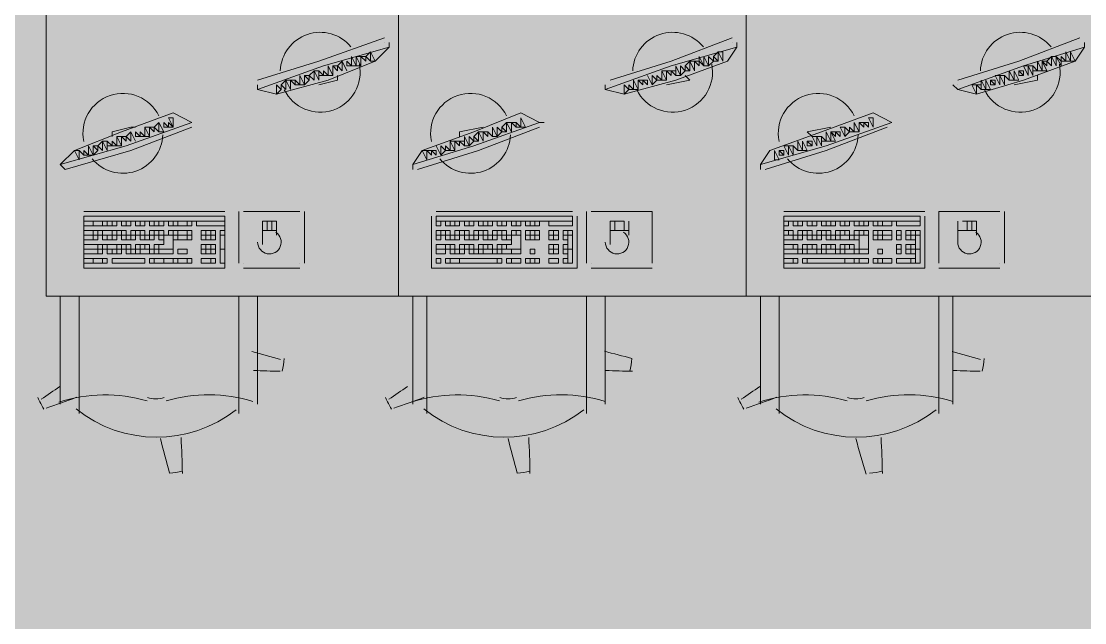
# Model space of a CAD drawing. Header units: millimetres. Extents: x 0 to 90.2, y 0 to 62.5.
# Drawn here: x 63.468 to 66.864, y 38.431 to 40.351 of the extents above; entities that cross this region are included whole.
import ezdxf

# ---------------------------------------------------------------- set-up
doc = ezdxf.new("R2010")
doc.units = ezdxf.units.MM
doc.layers.add('PDF_014405$FT-FIXFIT', color=7, linetype='Continuous')
doc.layers.add('PDF_014405$HL-TMP', color=7, linetype='Continuous', true_color=0xe6db59)

msp = doc.modelspace()

# ---------------------------------------------------------------- linework, layer by layer
at = {"layer": 'PDF_014405$FT-FIXFIT', "lineweight": 0}
for points in [[(63.5482, 40.6879), (64.6731, 40.6879), (64.6731, 39.473), (63.5482, 39.473)], [(64.6731, 40.6879), (65.783, 40.6879), (65.783, 39.473), (64.6731, 39.473)], [(65.783, 40.6879), (66.8929, 40.6879), (66.8929, 39.473), (65.783, 39.473)], [(64.5231, 40.2379), (64.5231, 40.2229), (64.5231, 40.2079), (64.5381, 40.2079)], [(64.5381, 40.2379), (64.5381, 40.2079), (64.5531, 40.2079)], [(64.5531, 40.2379), (64.5381, 40.2379), (64.5531, 40.2079), (64.5531, 40.2229)], [(64.5681, 40.2379), (64.5531, 40.2379), (64.5681, 40.2229)], [(64.5831, 40.2529), (64.5681, 40.2379), (64.5831, 40.2229)], [(64.5831, 40.2529), (64.5831, 40.2229), (64.5981, 40.2229)], [(65.633, 40.2379), (65.633, 40.2229), (65.648, 40.2079)], [(65.648, 40.2379), (65.648, 40.2079), (65.663, 40.2079)], [(65.663, 40.2379), (65.663, 40.2079), (65.678, 40.2229)], [(65.693, 40.2529), (65.678, 40.2379), (65.693, 40.2229)], [(65.678, 40.2379), (65.678, 40.2229), (65.693, 40.2229)], [(65.708, 40.2529), (65.693, 40.2529), (65.708, 40.2229)], [(66.7579, 40.2379), (66.7429, 40.2229), (66.7579, 40.2079)], [(66.7729, 40.2379), (66.7579, 40.2379), (66.7729, 40.2079)], [(66.7729, 40.2379), (66.7879, 40.2079), (66.7879, 40.2229)], [(66.7879, 40.2379), (66.7879, 40.2229), (66.8029, 40.2229)], [(66.8029, 40.2529), (66.8029, 40.2379), (66.8029, 40.2229), (66.8179, 40.2229)], [(66.8179, 40.2529), (66.8179, 40.2229), (66.8329, 40.2229)], [(64.4481, 40.2079), (64.4481, 40.1779), (64.4631, 40.1779)], [(64.4631, 40.2079), (64.4631, 40.1779), (64.4631, 40.1929)], [(64.4781, 40.2079), (64.4631, 40.2079), (64.4781, 40.1929)], [(64.4931, 40.2229), (64.4781, 40.2079), (64.4931, 40.1929)], [(64.5081, 40.2229), (64.5081, 40.2079), (64.5231, 40.2079)], [(65.558, 40.2079), (65.558, 40.1779), (65.573, 40.1779)], [(65.573, 40.2079), (65.573, 40.1779), (65.588, 40.1929)], [(65.603, 40.2229), (65.588, 40.2079), (65.603, 40.1929)], [(65.588, 40.2079), (65.588, 40.1929), (65.603, 40.1929)], [(65.618, 40.2229), (65.603, 40.2229), (65.618, 40.1929)], [(65.633, 40.2229), (65.618, 40.2229), (65.633, 40.2079)], [(66.6829, 40.2079), (66.6679, 40.2079), (66.6829, 40.1779)], [(66.6979, 40.2079), (66.6829, 40.2079), (66.6979, 40.1779), (66.6979, 40.1929)], [(66.6979, 40.2079), (66.6979, 40.1929), (66.7129, 40.1929)], [(66.7129, 40.2229), (66.7129, 40.2079), (66.7129, 40.1929), (66.7279, 40.1929)], [(66.7279, 40.2229), (66.7279, 40.1929), (66.7429, 40.1929)], [(66.7429, 40.2229), (66.7279, 40.2229), (66.7429, 40.2079)], [(64.3581, 40.1779), (64.3581, 40.1479), (64.3731, 40.1479)], [(64.3731, 40.1779), (64.3731, 40.1479), (64.3881, 40.1629)], [(64.3881, 40.1779), (64.3731, 40.1779), (64.3881, 40.1629)], [(64.4031, 40.1929), (64.3881, 40.1779), (64.4031, 40.1629)], [(64.4181, 40.1929), (64.4031, 40.1929), (64.4181, 40.1629)], [(64.4181, 40.1929), (64.4181, 40.1779), (64.4331, 40.1779)], [(64.4331, 40.1929), (64.4331, 40.1779), (64.4481, 40.1779)], [(65.483, 40.1779), (65.483, 40.1479), (65.498, 40.1629)], [(65.498, 40.1779), (65.498, 40.1629), (65.513, 40.1629)], [(65.513, 40.1929), (65.513, 40.1779), (65.513, 40.1629), (65.528, 40.1629)], [(65.528, 40.1929), (65.513, 40.1929), (65.528, 40.1629)], [(65.543, 40.1929), (65.528, 40.1929), (65.543, 40.1779)], [(65.558, 40.1929), (65.543, 40.1929), (65.558, 40.1779)], [(66.5929, 40.1779), (66.578, 40.1779), (66.5929, 40.1479)], [(66.6079, 40.1779), (66.5929, 40.1779), (66.6079, 40.1479), (66.6079, 40.1629)], [(66.6229, 40.1929), (66.6229, 40.1779), (66.6229, 40.1629), (66.6379, 40.1629)], [(66.6379, 40.1929), (66.6379, 40.1629), (66.6529, 40.1629)], [(66.6679, 40.1929), (66.6529, 40.1929), (66.6679, 40.1779)], [(66.6529, 40.1929), (66.6529, 40.1779), (66.6679, 40.1779)], [(64.2832, 40.1479), (64.2832, 40.1179), (64.2981, 40.1329)], [(64.3131, 40.1629), (64.2981, 40.1479), (64.3131, 40.1329)], [(64.3281, 40.1629), (64.3131, 40.1629), (64.3281, 40.1329)], [(64.3431, 40.1629), (64.3281, 40.1629), (64.3431, 40.1479)], [(64.3431, 40.1629), (64.3431, 40.1479), (64.3581, 40.1479)], [(65.3931, 40.1479), (65.3931, 40.1179), (65.4081, 40.1329)], [(65.4081, 40.1479), (65.4081, 40.1329), (65.4231, 40.1329)], [(65.4231, 40.1629), (65.4231, 40.1479), (65.4231, 40.1329), (65.4381, 40.1329)], [(65.453, 40.1629), (65.4381, 40.1629), (65.453, 40.1479)], [(65.468, 40.1629), (65.453, 40.1629), (65.468, 40.1479)], [(66.518, 40.1479), (66.503, 40.1479), (66.518, 40.1179), (66.518, 40.1329)], [(66.533, 40.1479), (66.518, 40.1479), (66.533, 40.1329)], [(66.533, 40.1629), (66.533, 40.1479), (66.533, 40.1329), (66.548, 40.1329)], [(66.548, 40.1629), (66.548, 40.1329), (66.563, 40.1329)], [(66.563, 40.1629), (66.563, 40.1479), (66.578, 40.1479)], [(66.578, 40.1629), (66.563, 40.1629), (66.578, 40.1479)], [(63.9532, 40.0129), (63.9532, 40.0429), (63.9382, 40.0429)], [(65.0631, 40.0129), (65.0781, 40.0129), (65.0631, 40.0429)], [(66.188, 40.0129), (66.188, 40.0429), (66.173, 40.0429)], [(63.8182, 39.9679), (63.8182, 39.9979), (63.8032, 39.9829)], [(63.8332, 39.9829), (63.8482, 39.9829), (63.8332, 39.9979)], [(63.8482, 39.9829), (63.8632, 39.9829), (63.8482, 39.9979)], [(63.8782, 39.9829), (63.8782, 39.9979), (63.8782, 40.0129), (63.8632, 40.0129)], [(63.8632, 39.9829), (63.8782, 39.9829), (63.8632, 40.0129)], [(63.8932, 39.9979), (63.8932, 40.0129), (63.8782, 40.0129)], [(63.9082, 39.9979), (63.9082, 40.0279), (63.8932, 40.0129)], [(63.9082, 39.9979), (63.9232, 39.9979), (63.9082, 40.0279)], [(63.9232, 40.0129), (63.9382, 40.0129), (63.9232, 40.0279)], [(63.9382, 40.0129), (63.9532, 40.0129), (63.9382, 40.0279)], [(64.9281, 39.9679), (64.9281, 39.9979), (64.9131, 39.9829)], [(64.9431, 39.9679), (64.9431, 39.9979), (64.9281, 39.9979)], [(64.9581, 39.9829), (64.9581, 39.9979), (64.9431, 39.9979)], [(64.9731, 39.9829), (64.9881, 39.9829), (64.9731, 40.0129)], [(64.9881, 39.9829), (65.0031, 39.9979), (64.9881, 40.0129)], [(65.0181, 39.9979), (65.0181, 40.0279), (65.0031, 40.0129)], [(65.0031, 39.9979), (65.0181, 39.9979), (65.0031, 40.0129)], [(65.0331, 39.9979), (65.0331, 40.0279), (65.0181, 40.0279)], [(65.0481, 40.0129), (65.0481, 40.0279), (65.0331, 40.0279)], [(65.0481, 40.0129), (65.0631, 40.0129), (65.0481, 40.0279)], [(66.038, 39.9679), (66.053, 39.9679), (66.038, 39.9979), (66.038, 39.9829)], [(66.068, 39.9829), (66.068, 39.9979), (66.053, 39.9979)], [(66.053, 39.9679), (66.068, 39.9679), (66.053, 39.9979)], [(66.083, 39.9829), (66.083, 39.9979), (66.068, 39.9979)], [(66.098, 39.9829), (66.098, 40.0129), (66.083, 40.0129)], [(66.098, 39.9829), (66.113, 39.9979), (66.098, 40.0129)], [(66.113, 39.9979), (66.128, 39.9979), (66.113, 40.0129)], [(66.128, 39.9979), (66.143, 39.9979), (66.128, 40.0279), (66.128, 40.0129)], [(66.158, 40.0129), (66.158, 40.0279), (66.143, 40.0279)], [(66.173, 40.0129), (66.173, 40.0279), (66.158, 40.0279)], [(63.7282, 39.938), (63.7282, 39.9679), (63.7132, 39.953)], [(63.7432, 39.938), (63.7432, 39.9679), (63.7282, 39.9679)], [(63.7432, 39.953), (63.7582, 39.953), (63.7432, 39.9679)], [(63.7582, 39.953), (63.7732, 39.953), (63.7582, 39.9679)], [(63.7882, 39.953), (63.7882, 39.9679), (63.7882, 39.9829), (63.7732, 39.9829)], [(63.7732, 39.953), (63.7882, 39.953), (63.7732, 39.9829)], [(63.8032, 39.9679), (63.8032, 39.9829), (63.7882, 39.9829)], [(64.8531, 39.938), (64.8531, 39.9679), (64.8381, 39.9679)], [(64.8381, 39.938), (64.8531, 39.938), (64.8381, 39.9679), (64.8381, 39.953)], [(64.8681, 39.953), (64.8681, 39.9679), (64.8531, 39.9679)], [(64.8831, 39.953), (64.8831, 39.9679), (64.8681, 39.9679)], [(64.8831, 39.953), (64.8981, 39.953), (64.8831, 39.9829)], [(64.8981, 39.953), (64.9131, 39.9679), (64.8981, 39.9829)], [(64.9131, 39.9679), (64.9281, 39.9679), (64.9131, 39.9829)], [(65.948, 39.938), (65.963, 39.938), (65.948, 39.9679), (65.948, 39.953)], [(65.963, 39.938), (65.978, 39.938), (65.963, 39.9679)], [(65.993, 39.953), (65.993, 39.9679), (65.978, 39.9679)], [(65.978, 39.953), (65.993, 39.953), (65.978, 39.9679)], [(66.008, 39.953), (66.008, 39.9829), (65.993, 39.9829)], [(66.023, 39.953), (66.023, 39.9679), (66.023, 39.9829), (66.008, 39.9829)], [(66.023, 39.9679), (66.038, 39.9679), (66.023, 39.9829)], [(63.6532, 39.908), (63.6532, 39.938), (63.6382, 39.938)], [(63.6682, 39.923), (63.6832, 39.923), (63.6682, 39.938)], [(63.6832, 39.923), (63.6982, 39.923), (63.6832, 39.953)], [(63.7132, 39.938), (63.7132, 39.953), (63.6982, 39.953)], [(63.6982, 39.923), (63.7132, 39.938), (63.6982, 39.953)], [(64.7631, 39.908), (64.7631, 39.938), (64.7481, 39.938)], [(64.7781, 39.923), (64.7781, 39.938), (64.7631, 39.938)], [(64.7931, 39.923), (64.7931, 39.938), (64.7781, 39.938)], [(64.8081, 39.923), (64.8231, 39.938), (64.8081, 39.953)], [(64.8231, 39.938), (64.8381, 39.938), (64.8231, 39.953)], [(65.873, 39.908), (65.888, 39.908), (65.873, 39.938)], [(65.903, 39.923), (65.903, 39.938), (65.888, 39.938)], [(65.888, 39.923), (65.903, 39.923), (65.888, 39.938)], [(65.918, 39.923), (65.918, 39.953), (65.903, 39.953)], [(65.933, 39.923), (65.933, 39.938), (65.933, 39.953), (65.918, 39.953)], [(63.6682, 39.728), (64.1182, 39.728), (64.1182, 39.713), (63.6682, 39.713)], [(64.7931, 39.728), (65.2281, 39.728), (65.2281, 39.713), (64.7931, 39.713)], [(65.903, 39.728), (66.338, 39.728), (66.338, 39.713), (65.903, 39.713)], [(63.6682, 39.698), (63.6982, 39.698), (63.6982, 39.713), (63.6682, 39.713)], [(63.6982, 39.698), (63.7282, 39.698), (63.7282, 39.713), (63.6982, 39.713)], [(63.7282, 39.698), (63.7432, 39.698), (63.7432, 39.713), (63.7282, 39.713)], [(63.7432, 39.698), (63.7582, 39.698), (63.7582, 39.713), (63.7432, 39.713)], [(63.7582, 39.698), (63.7732, 39.698), (63.7732, 39.713), (63.7582, 39.713)], [(63.7882, 39.698), (63.8032, 39.698), (63.8032, 39.713), (63.7882, 39.713)], [(63.8032, 39.698), (63.8182, 39.698), (63.8182, 39.713), (63.8032, 39.713)], [(63.8332, 39.698), (63.8482, 39.698), (63.8482, 39.713), (63.8332, 39.713)], [(63.8482, 39.698), (63.8632, 39.698), (63.8632, 39.713), (63.8482, 39.713)], [(63.8782, 39.698), (63.8932, 39.698), (63.8932, 39.713), (63.8782, 39.713)], [(63.8932, 39.698), (63.9082, 39.698), (63.9082, 39.713), (63.8932, 39.713)], [(63.9082, 39.698), (63.9232, 39.698), (63.9232, 39.713), (63.9082, 39.713)], [(63.9382, 39.698), (63.9532, 39.698), (63.9532, 39.713), (63.9382, 39.713)], [(63.9532, 39.698), (63.9682, 39.698), (63.9682, 39.713), (63.9532, 39.713)], [(63.9682, 39.698), (63.9982, 39.698), (63.9982, 39.713), (63.9682, 39.713)], [(63.9982, 39.698), (64.0132, 39.698), (64.0132, 39.713), (63.9982, 39.713)], [(64.0282, 39.713), (64.1182, 39.713), (64.1182, 39.698), (64.0282, 39.698)], [(64.7931, 39.698), (64.8081, 39.698), (64.8081, 39.713), (64.7931, 39.713)], [(64.8231, 39.698), (64.8381, 39.698), (64.8381, 39.713), (64.8231, 39.713)], [(64.8381, 39.698), (64.8531, 39.698), (64.8531, 39.713), (64.8381, 39.713)], [(64.8531, 39.698), (64.8681, 39.698), (64.8681, 39.713), (64.8531, 39.713)], [(64.8831, 39.698), (64.8981, 39.698), (64.8981, 39.713), (64.8831, 39.713)], [(64.8981, 39.698), (64.9131, 39.698), (64.9131, 39.713), (64.8981, 39.713)], [(64.9281, 39.698), (64.9431, 39.698), (64.9431, 39.713), (64.9281, 39.713)], [(64.9431, 39.698), (64.9581, 39.698), (64.9581, 39.713), (64.9431, 39.713)], [(64.9581, 39.698), (64.9731, 39.698), (64.9731, 39.713), (64.9581, 39.713)], [(64.9881, 39.698), (65.0031, 39.698), (65.0031, 39.713), (64.9881, 39.713)], [(65.0031, 39.698), (65.0181, 39.698), (65.0181, 39.713), (65.0031, 39.713)], [(65.0331, 39.698), (65.0481, 39.698), (65.0481, 39.713), (65.0331, 39.713)], [(65.0481, 39.698), (65.0631, 39.698), (65.0631, 39.713), (65.0481, 39.713)], [(65.0781, 39.698), (65.0931, 39.698), (65.0931, 39.713), (65.0781, 39.713)], [(65.0931, 39.698), (65.1081, 39.698), (65.1081, 39.713), (65.0931, 39.713)], [(65.1081, 39.698), (65.1231, 39.698), (65.1231, 39.713), (65.1081, 39.713)], [(65.1531, 39.713), (65.2281, 39.713), (65.2281, 39.698), (65.1531, 39.698)], [(65.903, 39.698), (65.918, 39.698), (65.918, 39.713), (65.903, 39.713)], [(65.933, 39.698), (65.948, 39.698), (65.948, 39.713), (65.933, 39.713)], [(65.948, 39.698), (65.963, 39.698), (65.963, 39.713), (65.948, 39.713)], [(65.978, 39.698), (65.993, 39.698), (65.993, 39.713), (65.978, 39.713)], [(65.993, 39.698), (66.008, 39.698), (66.008, 39.713), (65.993, 39.713)], [(66.023, 39.698), (66.038, 39.698), (66.038, 39.713), (66.023, 39.713)], [(66.038, 39.698), (66.053, 39.698), (66.053, 39.713), (66.038, 39.713)], [(66.053, 39.698), (66.068, 39.698), (66.068, 39.713), (66.053, 39.713)], [(66.083, 39.698), (66.098, 39.698), (66.098, 39.713), (66.083, 39.713)], [(66.098, 39.698), (66.113, 39.698), (66.113, 39.713), (66.098, 39.713)], [(66.128, 39.698), (66.143, 39.698), (66.143, 39.713), (66.128, 39.713)], [(66.143, 39.698), (66.158, 39.698), (66.158, 39.713), (66.143, 39.713)], [(66.158, 39.698), (66.173, 39.698), (66.173, 39.713), (66.158, 39.713)], [(66.188, 39.698), (66.203, 39.698), (66.203, 39.713), (66.188, 39.713)], [(66.203, 39.698), (66.218, 39.698), (66.218, 39.713), (66.203, 39.713)], [(66.218, 39.698), (66.248, 39.698), (66.248, 39.713), (66.218, 39.713)], [(66.263, 39.713), (66.338, 39.713), (66.338, 39.698), (66.263, 39.698)], [(63.6682, 39.668), (63.6982, 39.668), (63.6982, 39.683), (63.6682, 39.683)], [(63.6682, 39.653), (63.6982, 39.653), (63.6982, 39.668), (63.6682, 39.668)], [(63.6982, 39.668), (63.7132, 39.668), (63.7132, 39.683), (63.6982, 39.683)], [(63.6982, 39.653), (63.7132, 39.653), (63.7132, 39.668), (63.6982, 39.668)], [(63.7132, 39.668), (63.7282, 39.668), (63.7282, 39.683), (63.7132, 39.683)], [(63.7282, 39.668), (63.7582, 39.668), (63.7582, 39.683), (63.7282, 39.683)], [(63.7282, 39.653), (63.7432, 39.653), (63.7432, 39.668), (63.7282, 39.668)], [(63.7432, 39.653), (63.7582, 39.653), (63.7582, 39.668), (63.7432, 39.668)], [(63.7582, 39.668), (63.7732, 39.668), (63.7732, 39.683), (63.7582, 39.683)], [(63.7582, 39.653), (63.7732, 39.653), (63.7732, 39.668), (63.7582, 39.668)], [(63.7732, 39.668), (63.7882, 39.668), (63.7882, 39.683), (63.7732, 39.683)], [(63.7882, 39.668), (63.8032, 39.668), (63.8032, 39.683), (63.7882, 39.683)], [(63.7882, 39.653), (63.8032, 39.653), (63.8032, 39.668), (63.7882, 39.668)], [(63.8032, 39.653), (63.8182, 39.653), (63.8182, 39.668), (63.8032, 39.668)], [(63.8182, 39.668), (63.8332, 39.668), (63.8332, 39.683), (63.8182, 39.683)], [(63.8182, 39.653), (63.8332, 39.653), (63.8332, 39.668), (63.8182, 39.668)], [(63.8332, 39.668), (63.8482, 39.668), (63.8482, 39.683), (63.8332, 39.683)], [(63.8482, 39.668), (63.8632, 39.668), (63.8632, 39.683), (63.8482, 39.683)], [(63.8482, 39.653), (63.8632, 39.653), (63.8632, 39.668), (63.8482, 39.668)], [(63.8632, 39.653), (63.8782, 39.653), (63.8782, 39.668), (63.8632, 39.668)], [(63.8782, 39.668), (63.8932, 39.668), (63.8932, 39.683), (63.8782, 39.683)], [(63.8782, 39.653), (63.8932, 39.653), (63.8932, 39.668), (63.8782, 39.668)], [(63.8932, 39.668), (63.9082, 39.668), (63.9082, 39.683), (63.8932, 39.683)], [(63.9082, 39.668), (63.9232, 39.668), (63.9232, 39.683), (63.9082, 39.683)], [(63.9232, 39.623), (63.9532, 39.623), (63.9532, 39.668), (63.9232, 39.668), (63.9232, 39.638), (63.9082, 39.638), (63.9082, 39.623)], [(63.9082, 39.653), (63.9232, 39.653), (63.9232, 39.668), (63.9082, 39.668)], [(63.9382, 39.668), (63.9532, 39.668), (63.9532, 39.683), (63.9382, 39.683)], [(63.9532, 39.668), (63.9682, 39.668), (63.9682, 39.683), (63.9532, 39.683)], [(63.9532, 39.653), (63.9682, 39.653), (63.9682, 39.668), (63.9532, 39.668)], [(63.9682, 39.668), (63.9982, 39.668), (63.9982, 39.683), (63.9682, 39.683)], [(63.9682, 39.653), (63.9982, 39.653), (63.9982, 39.668), (63.9682, 39.668)], [(63.9982, 39.668), (64.0132, 39.668), (64.0132, 39.683), (63.9982, 39.683)], [(63.9982, 39.653), (64.0132, 39.653), (64.0132, 39.668), (63.9982, 39.668)], [(64.0432, 39.668), (64.0582, 39.668), (64.0582, 39.683), (64.0432, 39.683)], [(64.0432, 39.653), (64.0582, 39.653), (64.0582, 39.668), (64.0432, 39.668)], [(64.0582, 39.668), (64.0732, 39.668), (64.0732, 39.683), (64.0582, 39.683)], [(64.0582, 39.653), (64.0732, 39.653), (64.0732, 39.668), (64.0582, 39.668)], [(64.0732, 39.668), (64.0882, 39.668), (64.0882, 39.683), (64.0732, 39.683)], [(64.0732, 39.653), (64.0882, 39.653), (64.0882, 39.668), (64.0732, 39.668)], [(64.1032, 39.668), (64.1182, 39.668), (64.1182, 39.683), (64.1032, 39.683)], [(64.1032, 39.623), (64.1182, 39.623), (64.1182, 39.668), (64.1032, 39.668)], [(64.7931, 39.668), (64.8081, 39.668), (64.8081, 39.683), (64.7931, 39.683)], [(64.7931, 39.653), (64.8081, 39.653), (64.8081, 39.668), (64.7931, 39.668)], [(64.8081, 39.668), (64.8231, 39.668), (64.8231, 39.683), (64.8081, 39.683)], [(64.8231, 39.668), (64.8381, 39.668), (64.8381, 39.683), (64.8231, 39.683)], [(64.8231, 39.653), (64.8381, 39.653), (64.8381, 39.668), (64.8231, 39.668)], [(64.8381, 39.653), (64.8531, 39.653), (64.8531, 39.668), (64.8381, 39.668)], [(64.8531, 39.668), (64.8681, 39.668), (64.8681, 39.683), (64.8531, 39.683)], [(64.8531, 39.653), (64.8681, 39.653), (64.8681, 39.668), (64.8531, 39.668)], [(64.8681, 39.668), (64.8831, 39.668), (64.8831, 39.683), (64.8681, 39.683)], [(64.8831, 39.668), (64.8981, 39.668), (64.8981, 39.683), (64.8831, 39.683)], [(64.8831, 39.653), (64.8981, 39.653), (64.8981, 39.668), (64.8831, 39.668)], [(64.8981, 39.653), (64.9131, 39.653), (64.9131, 39.668), (64.8981, 39.668)], [(64.9131, 39.668), (64.9281, 39.668), (64.9281, 39.683), (64.9131, 39.683)], [(64.9131, 39.653), (64.9281, 39.653), (64.9281, 39.668), (64.9131, 39.668)], [(64.9281, 39.668), (64.9431, 39.668), (64.9431, 39.683), (64.9281, 39.683)], [(64.9431, 39.668), (64.9581, 39.668), (64.9581, 39.683), (64.9431, 39.683)], [(64.9431, 39.653), (64.9581, 39.653), (64.9581, 39.668), (64.9431, 39.668)], [(64.9581, 39.653), (64.9731, 39.653), (64.9731, 39.668), (64.9581, 39.668)], [(64.9731, 39.668), (64.9881, 39.668), (64.9881, 39.683), (64.9731, 39.683)], [(64.9731, 39.653), (64.9881, 39.653), (64.9881, 39.668), (64.9731, 39.668)], [(64.9881, 39.668), (65.0031, 39.668), (65.0031, 39.683), (64.9881, 39.683)], [(65.0031, 39.668), (65.0181, 39.668), (65.0181, 39.683), (65.0031, 39.683)], [(65.0031, 39.653), (65.0181, 39.653), (65.0181, 39.668), (65.0031, 39.668)], [(65.0331, 39.623), (65.0631, 39.623), (65.0631, 39.668), (65.0331, 39.668), (65.0331, 39.638), (65.0181, 39.638), (65.0181, 39.623)], [(65.0181, 39.653), (65.0331, 39.653), (65.0331, 39.668), (65.0181, 39.668)], [(65.0331, 39.668), (65.0481, 39.668), (65.0481, 39.683), (65.0331, 39.683)], [(65.0481, 39.668), (65.0631, 39.668), (65.0631, 39.683), (65.0481, 39.683)], [(65.0781, 39.668), (65.0931, 39.668), (65.0931, 39.683), (65.0781, 39.683)], [(65.0781, 39.653), (65.0931, 39.653), (65.0931, 39.668), (65.0781, 39.668)], [(65.0931, 39.668), (65.1081, 39.668), (65.1081, 39.683), (65.0931, 39.683)], [(65.0931, 39.653), (65.1081, 39.653), (65.1081, 39.668), (65.0931, 39.668)], [(65.1081, 39.668), (65.1231, 39.668), (65.1231, 39.683), (65.1081, 39.683)], [(65.1081, 39.653), (65.1231, 39.653), (65.1231, 39.668), (65.1081, 39.668)], [(65.1531, 39.668), (65.1681, 39.668), (65.1681, 39.683), (65.1531, 39.683)], [(65.1531, 39.653), (65.1681, 39.653), (65.1681, 39.668), (65.1531, 39.668)], [(65.1681, 39.668), (65.1831, 39.668), (65.1831, 39.683), (65.1681, 39.683)], [(65.1681, 39.653), (65.1831, 39.653), (65.1831, 39.668), (65.1681, 39.668)], [(65.1981, 39.668), (65.2131, 39.668), (65.2131, 39.683), (65.1981, 39.683)], [(65.1981, 39.653), (65.2131, 39.653), (65.2131, 39.668), (65.1981, 39.668)], [(65.2131, 39.668), (65.2281, 39.668), (65.2281, 39.683), (65.2131, 39.683)], [(65.2131, 39.623), (65.2281, 39.623), (65.2281, 39.668), (65.2131, 39.668)], [(65.903, 39.668), (65.918, 39.668), (65.918, 39.683), (65.903, 39.683)], [(65.903, 39.653), (65.933, 39.653), (65.933, 39.668), (65.903, 39.668)], [(65.918, 39.668), (65.933, 39.668), (65.933, 39.683), (65.918, 39.683)], [(65.933, 39.653), (65.948, 39.653), (65.948, 39.668), (65.933, 39.668)], [(65.948, 39.668), (65.963, 39.668), (65.963, 39.683), (65.948, 39.683)], [(65.948, 39.653), (65.963, 39.653), (65.963, 39.668), (65.948, 39.668)], [(65.963, 39.668), (65.978, 39.668), (65.978, 39.683), (65.963, 39.683)], [(65.978, 39.668), (65.993, 39.668), (65.993, 39.683), (65.978, 39.683)], [(65.978, 39.653), (65.993, 39.653), (65.993, 39.668), (65.978, 39.668)], [(65.993, 39.653), (66.008, 39.653), (66.008, 39.668), (65.993, 39.668)], [(66.008, 39.668), (66.023, 39.668), (66.023, 39.683), (66.008, 39.683)], [(66.008, 39.653), (66.023, 39.653), (66.023, 39.668), (66.008, 39.668)], [(66.023, 39.668), (66.038, 39.668), (66.038, 39.683), (66.023, 39.683)], [(66.038, 39.668), (66.053, 39.668), (66.053, 39.683), (66.038, 39.683)], [(66.038, 39.653), (66.053, 39.653), (66.053, 39.668), (66.038, 39.668)], [(66.053, 39.653), (66.068, 39.653), (66.068, 39.668), (66.053, 39.668)], [(66.068, 39.668), (66.083, 39.668), (66.083, 39.683), (66.068, 39.683)], [(66.068, 39.653), (66.083, 39.653), (66.083, 39.668), (66.068, 39.668)], [(66.083, 39.668), (66.098, 39.668), (66.098, 39.683), (66.083, 39.683)], [(66.083, 39.653), (66.113, 39.653), (66.113, 39.668), (66.083, 39.668)], [(66.098, 39.668), (66.113, 39.668), (66.113, 39.683), (66.098, 39.683)], [(66.113, 39.653), (66.128, 39.653), (66.128, 39.668), (66.113, 39.668)], [(66.128, 39.668), (66.143, 39.668), (66.143, 39.683), (66.128, 39.683)], [(66.128, 39.653), (66.143, 39.653), (66.143, 39.668), (66.128, 39.668)], [(66.143, 39.668), (66.158, 39.668), (66.158, 39.683), (66.143, 39.683)], [(66.158, 39.623), (66.173, 39.623), (66.173, 39.668), (66.143, 39.668), (66.143, 39.638), (66.143, 39.623)], [(66.158, 39.668), (66.173, 39.668), (66.173, 39.683), (66.158, 39.683)], [(66.188, 39.668), (66.203, 39.668), (66.203, 39.683), (66.188, 39.683)], [(66.188, 39.653), (66.203, 39.653), (66.203, 39.668), (66.188, 39.668)], [(66.203, 39.668), (66.218, 39.668), (66.218, 39.683), (66.203, 39.683)], [(66.203, 39.653), (66.218, 39.653), (66.218, 39.668), (66.203, 39.668)], [(66.218, 39.668), (66.248, 39.668), (66.248, 39.683), (66.218, 39.683)], [(66.218, 39.653), (66.248, 39.653), (66.248, 39.668), (66.218, 39.668)], [(66.263, 39.668), (66.278, 39.668), (66.278, 39.683), (66.263, 39.683)], [(66.263, 39.653), (66.278, 39.653), (66.278, 39.668), (66.263, 39.668)], [(66.293, 39.668), (66.308, 39.668), (66.308, 39.683), (66.293, 39.683)], [(66.293, 39.653), (66.308, 39.653), (66.308, 39.668), (66.293, 39.668)], [(66.308, 39.668), (66.323, 39.668), (66.323, 39.683), (66.308, 39.683)], [(66.308, 39.653), (66.323, 39.653), (66.323, 39.668), (66.308, 39.668)], [(66.323, 39.668), (66.338, 39.668), (66.338, 39.683), (66.323, 39.683)], [(66.323, 39.623), (66.338, 39.623), (66.338, 39.668), (66.323, 39.668)], [(63.6682, 39.623), (63.7132, 39.623), (63.7132, 39.638), (63.6682, 39.638)], [(63.6682, 39.608), (63.7132, 39.608), (63.7132, 39.623), (63.6682, 39.623)], [(63.7132, 39.623), (63.7282, 39.623), (63.7282, 39.638), (63.7132, 39.638)], [(63.7132, 39.608), (63.7282, 39.608), (63.7282, 39.623), (63.7132, 39.623)], [(63.7282, 39.623), (63.7432, 39.623), (63.7432, 39.638), (63.7282, 39.638)], [(63.7432, 39.623), (63.7732, 39.623), (63.7732, 39.638), (63.7432, 39.638)], [(63.7432, 39.608), (63.7582, 39.608), (63.7582, 39.623), (63.7432, 39.623)], [(63.7582, 39.608), (63.7732, 39.608), (63.7732, 39.623), (63.7582, 39.623)], [(63.7732, 39.623), (63.7882, 39.623), (63.7882, 39.638), (63.7732, 39.638)], [(63.7732, 39.608), (63.7882, 39.608), (63.7882, 39.623), (63.7732, 39.623)], [(63.7882, 39.623), (63.8032, 39.623), (63.8032, 39.638), (63.7882, 39.638)], [(63.8032, 39.623), (63.8182, 39.623), (63.8182, 39.638), (63.8032, 39.638)], [(63.8032, 39.608), (63.8182, 39.608), (63.8182, 39.623), (63.8032, 39.623)], [(63.8182, 39.608), (63.8332, 39.608), (63.8332, 39.623), (63.8182, 39.623)], [(63.8332, 39.623), (63.8482, 39.623), (63.8482, 39.638), (63.8332, 39.638)], [(63.8332, 39.608), (63.8482, 39.608), (63.8482, 39.623), (63.8332, 39.623)], [(63.8482, 39.623), (63.8632, 39.623), (63.8632, 39.638), (63.8482, 39.638)], [(63.8482, 39.608), (63.8782, 39.608), (63.8782, 39.623), (63.8482, 39.623)], [(63.8632, 39.623), (63.8782, 39.623), (63.8782, 39.638), (63.8632, 39.638)], [(63.8782, 39.608), (63.8932, 39.608), (63.8932, 39.623), (63.8782, 39.623)], [(63.8932, 39.623), (63.9082, 39.623), (63.9082, 39.638), (63.8932, 39.638)], [(63.8932, 39.608), (63.9082, 39.608), (63.9082, 39.623), (63.8932, 39.623)], [(63.9082, 39.608), (63.9532, 39.608), (63.9532, 39.623), (63.9082, 39.623)], [(63.9682, 39.608), (63.9982, 39.608), (63.9982, 39.623), (63.9682, 39.623)], [(64.0432, 39.623), (64.0582, 39.623), (64.0582, 39.638), (64.0432, 39.638)], [(64.0432, 39.608), (64.0582, 39.608), (64.0582, 39.623), (64.0432, 39.623)], [(64.0582, 39.623), (64.0732, 39.623), (64.0732, 39.638), (64.0582, 39.638)], [(64.0582, 39.608), (64.0732, 39.608), (64.0732, 39.623), (64.0582, 39.623)], [(64.0732, 39.623), (64.0882, 39.623), (64.0882, 39.638), (64.0732, 39.638)], [(64.0732, 39.608), (64.0882, 39.608), (64.0882, 39.623), (64.0732, 39.623)], [(64.1032, 39.578), (64.1182, 39.578), (64.1182, 39.623), (64.1032, 39.623)], [(64.7931, 39.623), (64.8231, 39.623), (64.8231, 39.638), (64.7931, 39.638)], [(64.7931, 39.608), (64.8231, 39.608), (64.8231, 39.623), (64.7931, 39.623)], [(64.8231, 39.623), (64.8381, 39.623), (64.8381, 39.638), (64.8231, 39.638)], [(64.8381, 39.623), (64.8531, 39.623), (64.8531, 39.638), (64.8381, 39.638)], [(64.8381, 39.608), (64.8531, 39.608), (64.8531, 39.623), (64.8381, 39.623)], [(64.8531, 39.608), (64.8681, 39.608), (64.8681, 39.623), (64.8531, 39.623)], [(64.8681, 39.623), (64.8831, 39.623), (64.8831, 39.638), (64.8681, 39.638)], [(64.8681, 39.608), (64.8831, 39.608), (64.8831, 39.623), (64.8681, 39.623)], [(64.8831, 39.623), (64.8981, 39.623), (64.8981, 39.638), (64.8831, 39.638)], [(64.8981, 39.623), (64.9131, 39.623), (64.9131, 39.638), (64.8981, 39.638)], [(64.8981, 39.608), (64.9131, 39.608), (64.9131, 39.623), (64.8981, 39.623)], [(64.9131, 39.608), (64.9281, 39.608), (64.9281, 39.623), (64.9131, 39.623)], [(64.9281, 39.623), (64.9431, 39.623), (64.9431, 39.638), (64.9281, 39.638)], [(64.9281, 39.608), (64.9431, 39.608), (64.9431, 39.623), (64.9281, 39.623)], [(64.9431, 39.623), (64.9581, 39.623), (64.9581, 39.638), (64.9431, 39.638)], [(64.9431, 39.608), (64.9731, 39.608), (64.9731, 39.623), (64.9431, 39.623)], [(64.9581, 39.623), (64.9731, 39.623), (64.9731, 39.638), (64.9581, 39.638)], [(64.9731, 39.608), (64.9881, 39.608), (64.9881, 39.623), (64.9731, 39.623)], [(64.9881, 39.623), (65.0031, 39.623), (65.0031, 39.638), (64.9881, 39.638)], [(64.9881, 39.608), (65.0031, 39.608), (65.0031, 39.623), (64.9881, 39.623)], [(65.0031, 39.623), (65.0181, 39.623), (65.0181, 39.638), (65.0031, 39.638)], [(65.0031, 39.608), (65.0331, 39.608), (65.0331, 39.623), (65.0031, 39.623)], [(65.0331, 39.608), (65.0631, 39.608), (65.0631, 39.623), (65.0331, 39.623)], [(65.0931, 39.608), (65.1081, 39.608), (65.1081, 39.623), (65.0931, 39.623)], [(65.1531, 39.623), (65.1681, 39.623), (65.1681, 39.638), (65.1531, 39.638)], [(65.1531, 39.608), (65.1681, 39.608), (65.1681, 39.623), (65.1531, 39.623)], [(65.1681, 39.623), (65.1831, 39.623), (65.1831, 39.638), (65.1681, 39.638)], [(65.1681, 39.608), (65.1831, 39.608), (65.1831, 39.623), (65.1681, 39.623)], [(65.1981, 39.623), (65.2131, 39.623), (65.2131, 39.638), (65.1981, 39.638)], [(65.1981, 39.608), (65.2131, 39.608), (65.2131, 39.623), (65.1981, 39.623)], [(65.2131, 39.578), (65.2281, 39.578), (65.2281, 39.623), (65.2131, 39.623)], [(65.903, 39.623), (65.933, 39.623), (65.933, 39.638), (65.903, 39.638)], [(65.903, 39.608), (65.948, 39.608), (65.948, 39.623), (65.903, 39.623)], [(65.933, 39.623), (65.948, 39.623), (65.948, 39.638), (65.933, 39.638)], [(65.948, 39.608), (65.963, 39.608), (65.963, 39.623), (65.948, 39.623)], [(65.963, 39.623), (65.978, 39.623), (65.978, 39.638), (65.963, 39.638)], [(65.963, 39.608), (65.978, 39.608), (65.978, 39.623), (65.963, 39.623)], [(65.978, 39.623), (65.993, 39.623), (65.993, 39.638), (65.978, 39.638)], [(65.978, 39.608), (66.008, 39.608), (66.008, 39.623), (65.978, 39.623)], [(65.993, 39.623), (66.008, 39.623), (66.008, 39.638), (65.993, 39.638)], [(66.008, 39.608), (66.023, 39.608), (66.023, 39.623), (66.008, 39.623)], [(66.023, 39.623), (66.038, 39.623), (66.038, 39.638), (66.023, 39.638)], [(66.023, 39.608), (66.038, 39.608), (66.038, 39.623), (66.023, 39.623)], [(66.038, 39.623), (66.053, 39.623), (66.053, 39.638), (66.038, 39.638)], [(66.038, 39.608), (66.068, 39.608), (66.068, 39.623), (66.038, 39.623)], [(66.053, 39.623), (66.068, 39.623), (66.068, 39.638), (66.053, 39.638)], [(66.068, 39.608), (66.083, 39.608), (66.083, 39.623), (66.068, 39.623)], [(66.083, 39.623), (66.098, 39.623), (66.098, 39.638), (66.083, 39.638)], [(66.083, 39.608), (66.098, 39.608), (66.098, 39.623), (66.083, 39.623)], [(66.098, 39.623), (66.113, 39.623), (66.113, 39.638), (66.098, 39.638)], [(66.098, 39.608), (66.128, 39.608), (66.128, 39.623), (66.098, 39.623)], [(66.113, 39.623), (66.128, 39.623), (66.128, 39.638), (66.113, 39.638)], [(66.128, 39.608), (66.143, 39.608), (66.143, 39.623), (66.128, 39.623)], [(66.143, 39.608), (66.173, 39.608), (66.173, 39.623), (66.143, 39.623)], [(66.203, 39.608), (66.218, 39.608), (66.218, 39.623), (66.203, 39.623)], [(66.263, 39.623), (66.278, 39.623), (66.278, 39.638), (66.263, 39.638)], [(66.263, 39.608), (66.278, 39.608), (66.278, 39.623), (66.263, 39.623)], [(66.293, 39.623), (66.308, 39.623), (66.308, 39.638), (66.293, 39.638)], [(66.293, 39.608), (66.308, 39.608), (66.308, 39.623), (66.293, 39.623)], [(66.308, 39.623), (66.323, 39.623), (66.323, 39.638), (66.308, 39.638)], [(66.308, 39.608), (66.323, 39.608), (66.323, 39.623), (66.308, 39.623)], [(66.323, 39.578), (66.338, 39.578), (66.338, 39.623), (66.323, 39.623)], [(63.6682, 39.578), (63.6982, 39.578), (63.6982, 39.593), (63.6682, 39.593)], [(63.6982, 39.578), (63.7282, 39.578), (63.7282, 39.593), (63.6982, 39.593)], [(63.7282, 39.578), (63.7432, 39.578), (63.7432, 39.593), (63.7282, 39.593)], [(63.7582, 39.578), (63.8632, 39.578), (63.8632, 39.593), (63.7582, 39.593)], [(63.8932, 39.578), (63.8782, 39.578), (63.8782, 39.593), (63.8932, 39.593)], [(63.9232, 39.578), (63.8932, 39.578), (63.8932, 39.593), (63.9232, 39.593)], [(63.9532, 39.578), (63.9232, 39.578), (63.9232, 39.593), (63.9532, 39.593)], [(63.9532, 39.578), (63.9682, 39.578), (63.9682, 39.593), (63.9532, 39.593)], [(63.9682, 39.578), (63.9982, 39.578), (63.9982, 39.593), (63.9682, 39.593)], [(63.9982, 39.578), (64.0132, 39.578), (64.0132, 39.593), (63.9982, 39.593)], [(64.0432, 39.578), (64.0732, 39.578), (64.0732, 39.593), (64.0432, 39.593)], [(64.0732, 39.578), (64.0882, 39.578), (64.0882, 39.593), (64.0732, 39.593)], [(64.7931, 39.578), (64.8081, 39.578), (64.8081, 39.593), (64.7931, 39.593)], [(64.8231, 39.578), (64.8381, 39.578), (64.8381, 39.593), (64.8231, 39.593)], [(64.8381, 39.578), (64.8681, 39.578), (64.8681, 39.593), (64.8381, 39.593)], [(64.8681, 39.578), (64.9881, 39.578), (64.9881, 39.593), (64.8681, 39.593)], [(65.0031, 39.578), (64.9881, 39.578), (64.9881, 39.593), (65.0031, 39.593)], [(65.0331, 39.578), (65.0181, 39.578), (65.0181, 39.593), (65.0331, 39.593)], [(65.0631, 39.578), (65.0331, 39.578), (65.0331, 39.593), (65.0631, 39.593)], [(65.0781, 39.578), (65.0931, 39.578), (65.0931, 39.593), (65.0781, 39.593)], [(65.0931, 39.578), (65.1081, 39.578), (65.1081, 39.593), (65.0931, 39.593)], [(65.1081, 39.578), (65.1231, 39.578), (65.1231, 39.593), (65.1081, 39.593)], [(65.1531, 39.578), (65.1831, 39.578), (65.1831, 39.593), (65.1531, 39.593)], [(65.1981, 39.578), (65.2131, 39.578), (65.2131, 39.593), (65.1981, 39.593)], [(65.903, 39.578), (65.933, 39.578), (65.933, 39.593), (65.903, 39.593)], [(65.933, 39.578), (65.948, 39.578), (65.948, 39.593), (65.933, 39.593)], [(65.963, 39.578), (65.978, 39.578), (65.978, 39.593), (65.963, 39.593)], [(65.978, 39.578), (66.098, 39.578), (66.098, 39.593), (65.978, 39.593)], [(66.128, 39.578), (66.098, 39.578), (66.098, 39.593), (66.128, 39.593)], [(66.143, 39.578), (66.128, 39.578), (66.128, 39.593), (66.143, 39.593)], [(66.173, 39.578), (66.143, 39.578), (66.143, 39.593), (66.173, 39.593)], [(66.188, 39.578), (66.203, 39.578), (66.203, 39.593), (66.188, 39.593)], [(66.203, 39.578), (66.218, 39.578), (66.218, 39.593), (66.203, 39.593)], [(66.218, 39.578), (66.248, 39.578), (66.248, 39.593), (66.218, 39.593)], [(66.263, 39.578), (66.308, 39.578), (66.308, 39.593), (66.263, 39.593)], [(66.308, 39.578), (66.323, 39.578), (66.323, 39.593), (66.308, 39.593)]]:
    msp.add_lwpolyline(points, close=True, dxfattribs=at)
for points in [[(63.5482, 40.6879), (63.5482, 39.473)], [(64.6281, 40.2979), (64.4181, 40.2229), (64.2232, 40.1629)], [(64.2232, 40.1329), (64.2832, 40.1179), (64.4481, 40.1629), (64.5981, 40.2229), (64.6431, 40.2679), (64.6431, 40.2829)], [(64.6431, 40.2679), (64.4331, 40.2079), (64.2232, 40.1329), (64.2232, 40.1479)], [(64.6281, 40.2829), (64.6281, 40.2829)], [(65.3331, 40.1329), (65.3931, 40.1179), (65.558, 40.1629), (65.723, 40.2229), (65.753, 40.2679), (65.753, 40.2829)], [(65.753, 40.2679), (65.543, 40.2079), (65.3331, 40.1329), (65.3331, 40.1479)], [(65.738, 40.2979), (65.543, 40.2229), (65.3481, 40.1629)], [(65.738, 40.2829), (65.738, 40.2829)], [(66.8629, 40.2679), (66.6679, 40.2079), (66.458, 40.1329), (66.443, 40.1479)], [(66.8479, 40.2979), (66.6529, 40.2229), (66.458, 40.1629)], [(66.458, 40.1329), (66.518, 40.1179), (66.6679, 40.1629), (66.8329, 40.2229), (66.8629, 40.2679), (66.8629, 40.2829)], [(64.4931, 40.2229), (64.5081, 40.1929), (64.4931, 40.2229)], [(64.4781, 40.1779), (64.4781, 40.1629), (64.4181, 40.1479)], [(65.468, 40.1779), (65.483, 40.1479), (65.468, 40.1779)], [(65.588, 40.1779), (65.603, 40.1629), (65.528, 40.1479)], [(66.6079, 40.1779), (66.6229, 40.1629), (66.6079, 40.1779)], [(66.7129, 40.1779), (66.7129, 40.1629), (66.6379, 40.1479)], [(64.2981, 40.1479), (64.2981, 40.1329), (64.2981, 40.1479)], [(65.3481, 40.1479), (65.3481, 40.1479)], [(65.4381, 40.1629), (65.4381, 40.1329), (65.4381, 40.1629)], [(66.458, 40.1479), (66.458, 40.1479)], [(63.5932, 39.893), (63.8032, 39.953), (64.0132, 40.0279), (63.9532, 40.0579), (63.7882, 39.9979), (63.6382, 39.938), (63.5932, 39.893), (63.6082, 39.878), (63.8182, 39.938), (64.0132, 40.0129)], [(65.1231, 40.0279), (65.0631, 40.0579), (64.9131, 39.9979), (64.7481, 39.938), (64.7181, 39.893), (64.7181, 39.878)], [(65.828, 39.893), (66.038, 39.953), (66.248, 40.0279), (66.188, 40.0579), (66.023, 39.9979), (65.858, 39.938), (65.828, 39.893), (65.828, 39.878)], [(63.7582, 39.9829), (63.7582, 39.9979), (63.8182, 40.0129), (63.8332, 40.0129)], [(63.8332, 39.9679), (63.8182, 39.9979), (63.8332, 39.9679)], [(64.0132, 40.0279), (64.0132, 40.0279)], [(64.0132, 40.0129), (64.0132, 40.0129)], [(64.7181, 39.893), (64.9131, 39.953), (65.1231, 40.0279), (65.1381, 40.0279)], [(64.7331, 39.878), (64.9281, 39.938), (65.1231, 40.0129)], [(64.8681, 39.9829), (64.8681, 39.9979), (64.9431, 40.0129)], [(64.9731, 39.9829), (64.9581, 39.9979), (64.9731, 39.9829)], [(65.1231, 40.0129), (65.1231, 40.0129)], [(65.843, 39.878), (66.038, 39.938), (66.233, 40.0129)], [(65.993, 39.9829), (65.978, 39.9979), (66.053, 40.0129)], [(66.143, 39.9979), (66.143, 40.0279), (66.143, 39.9979)], [(66.233, 40.0129), (66.233, 40.0129)], [(66.248, 40.0279), (66.248, 40.0279)], [(63.6682, 39.923), (63.6532, 39.938), (63.6682, 39.923)], [(64.8081, 39.923), (64.7931, 39.953), (64.8081, 39.923)], [(65.948, 39.938), (65.933, 39.953), (65.948, 39.938)], [(65.843, 39.878), (65.843, 39.878)], [(64.1182, 39.743), (63.6682, 39.743)], [(63.6682, 39.728), (63.6682, 39.563), (64.1182, 39.563), (64.1182, 39.728)], [(64.1632, 39.743), (64.1632, 39.578)], [(64.3581, 39.743), (64.1782, 39.743)], [(64.3581, 39.743), (64.3581, 39.743)], [(64.3731, 39.578), (64.3731, 39.743)], [(64.7781, 39.728), (64.7781, 39.563), (65.2431, 39.563), (65.2431, 39.728)], [(65.2281, 39.743), (64.7931, 39.743)], [(64.7931, 39.728), (64.7931, 39.728)], [(65.2281, 39.728), (65.2281, 39.728)], [(65.2731, 39.743), (65.2731, 39.578)], [(65.483, 39.578), (65.483, 39.743), (65.2881, 39.743)], [(66.353, 39.743), (65.903, 39.743)], [(65.903, 39.728), (65.903, 39.563), (66.353, 39.563), (66.353, 39.728)], [(66.5929, 39.743), (66.398, 39.743), (66.398, 39.578)], [(66.5929, 39.743), (66.5929, 39.743)], [(66.6079, 39.578), (66.6079, 39.743)], [(64.2832, 39.668), (64.2832, 39.713), (64.2382, 39.713), (64.2382, 39.638)], [(64.2532, 39.683), (64.2532, 39.713)], [(64.2682, 39.683), (64.2682, 39.713)], [(65.3931, 39.683), (65.3931, 39.713), (65.3481, 39.713), (65.3481, 39.638)], [(65.3631, 39.683), (65.3631, 39.713)], [(65.4081, 39.668), (65.4081, 39.713)], [(66.458, 39.713), (66.458, 39.638)], [(66.518, 39.668), (66.518, 39.713), (66.473, 39.713)], [(66.488, 39.683), (66.488, 39.713)], [(66.503, 39.683), (66.503, 39.713)], [(64.2382, 39.683), (64.2832, 39.683)], [(65.3481, 39.683), (65.4081, 39.683)], [(66.458, 39.683), (66.518, 39.683)], [(64.1782, 39.578), (64.1782, 39.578)], [(64.1782, 39.563), (64.3581, 39.563)], [(64.3581, 39.578), (64.3581, 39.578)], [(65.2881, 39.578), (65.2881, 39.578)], [(65.2881, 39.563), (65.483, 39.563)], [(65.483, 39.578), (65.483, 39.578)], [(66.398, 39.563), (66.5929, 39.563)], [(66.5929, 39.578), (66.5929, 39.578)], [(63.5932, 39.128), (63.5932, 39.473)], [(63.6532, 39.473), (63.6532, 39.098)], [(64.1632, 39.098), (64.1632, 39.473)], [(64.2232, 39.473), (64.2232, 39.128)], [(64.7181, 39.128), (64.7181, 39.473)], [(64.7631, 39.473), (64.7631, 39.098)], [(65.2731, 39.098), (65.2731, 39.473)], [(65.3331, 39.473), (65.3331, 39.128)], [(65.828, 39.128), (65.828, 39.473)], [(65.888, 39.473), (65.888, 39.098)], [(66.398, 39.098), (66.398, 39.473)], [(66.443, 39.473), (66.443, 39.128)]]:
    msp.add_lwpolyline(points, dxfattribs=at)
for points in [[(65.4115, 39.2333, 0.025003), (65.418, 39.274, 0.00719), (65.3301, 39.297)], [(63.9128, 39.0188, 0.008987), (63.942, 38.908, 0.025003), (63.9828, 38.9144)], [(65.0228, 39.0188, 0.008987), (65.052, 38.908, 0.025003), (65.0927, 38.9144)]]:
    msp.add_lwpolyline(points, format="xyb", dxfattribs=at)
for centre, radius, start, end in [((64.4229, 40.188), 0.1275, 39.5892, 177.984), ((65.5479, 40.188), 0.1275, 39.5892, 177.984), ((66.6578, 40.188), 0.1275, 39.5892, 177.984), ((64.4229, 40.188), 0.1275, 205.9552, 11.6125), ((65.5479, 40.188), 0.1275, 205.9552, 11.6125), ((66.6578, 40.188), 0.1275, 205.9552, 11.6125), ((63.793, 39.993), 0.1275, 25.9552, 191.6125), ((64.9029, 39.993), 0.1275, 25.9552, 191.6125), ((66.0129, 39.993), 0.1275, 25.9552, 191.6125), ((63.793, 39.993), 0.1275, 219.5892, 357.984), ((64.9029, 39.993), 0.1275, 219.5892, 357.984), ((66.0129, 39.993), 0.1275, 219.5892, 357.984), ((64.2607, 39.6455), 0.0375, 180.0043, 57.2994), ((65.3706, 39.6455), 0.0375, 180.0043, 57.2994), ((66.4955, 39.6455), 0.0375, 180.0043, 57.2994), ((63.3279, 36.1081), 3.3073, 72.9713, 74.6192), ((65.5628, 36.1081), 3.3073, 72.9713, 74.6192), ((63.8979, 39.3181), 0.4125, 348.1348, 353.8639), ((66.1328, 39.3181), 0.4125, 348.1348, 353.8639), ((64.351, 42.5509), 3.3179, 267.5574, 269.0247), ((65.4759, 42.5509), 3.3179, 267.5574, 269.0247), ((66.5858, 42.5509), 3.3179, 267.5574, 269.0247), ((65.4512, 36.4056), 3.3438, 123.7957, 125.0235), ((66.5611, 36.4056), 3.3438, 123.7957, 125.0235), ((67.686, 36.4056), 3.3438, 123.7957, 125.0235), ((63.8979, 39.3181), 0.4124, 204.1313, 209.8665), ((62.473, 42.243), 3.3073, 288.9678, 290.7531), ((63.7357, 38.6706), 0.4874, 73.9757, 107.6132), ((63.8979, 39.2431), 0.0975, 253.9762, 286.0238), ((64.0657, 38.6706), 0.4875, 73.0755, 106.0229), ((65.0079, 39.3181), 0.4124, 204.1313, 209.8665), ((63.5829, 42.243), 3.3073, 288.9678, 290.7531), ((64.8606, 38.6706), 0.4874, 73.9757, 107.6132), ((65.0229, 39.2431), 0.0975, 253.9762, 286.0238), ((65.1906, 38.6706), 0.4875, 73.0755, 106.0229), ((66.1328, 39.3181), 0.4124, 204.1313, 209.8665), ((64.7079, 42.243), 3.3073, 288.9678, 290.7531), ((65.9705, 38.6706), 0.4874, 73.9757, 107.6132), ((66.1328, 39.2431), 0.0975, 253.9762, 286.0238), ((66.3005, 38.6706), 0.4875, 73.0755, 106.0229), ((63.9007, 39.4355), 0.4125, 231.4384, 308.0248), ((65.0106, 39.4355), 0.4125, 231.4384, 308.0248), ((66.1355, 39.4355), 0.4125, 231.4384, 308.0248), ((60.6721, 38.8504), 3.3111, 0.9733, 2.965), ((61.782, 38.8504), 3.3111, 0.9733, 2.965), ((69.3281, 39.8732), 3.3076, 194.969, 197.0287), ((62.9069, 38.8504), 3.3111, 0.9733, 2.965), ((66.1328, 39.3181), 0.4125, 276.1361, 281.8652)]:
    msp.add_arc(centre, radius, start, end, dxfattribs=at)
at = {"layer": 'PDF_014405$HL-TMP', "color": 54, "true_color": 0x999900, "transparency": 33554559}
for points in [[(73.5823, 45.2625), (61.7034, 45.2625), (73.5823, 36.6832)], [(61.7034, 45.2625), (73.5823, 36.6832), (61.7034, 36.6832)]]:
    msp.add_solid(points, dxfattribs=at)

doc.saveas('drawing.dxf')
